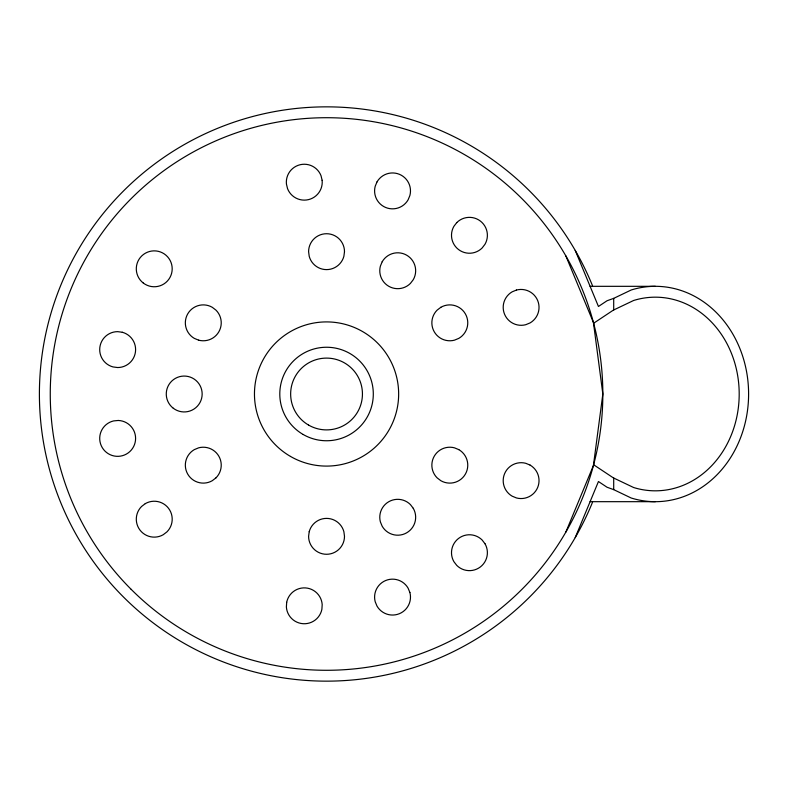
<?xml version="1.0" encoding="UTF-8"?>
<svg xmlns="http://www.w3.org/2000/svg" width="788" height="788" viewBox="0 0 788 788"><rect width="100%" height="100%" fill="white"/><g stroke="black" fill="none" stroke-linecap="round" stroke-linejoin="round"><path stroke-width="1.18" d="M565.823 532.146L593.423 465.511L602.84 394L593.423 322.489L565.823 255.854M575.23 537.574L598.447 481.527L607.055 487.25L613.704 489.634L631.208 498.016A107.68 93.25 -90 0 0 748.6 394A107.68 93.25 -90 0 0 631.208 289.984L613.704 298.366L607.055 300.75L598.447 306.473L575.23 250.426M593.531 323.307L613.33 310.147L633.641 300.474A96.816 83.853 -90 0 1 739.193 394A96.816 83.853 -90 0 1 633.641 487.526L613.33 477.853L593.531 464.693M590.094 286.32L655.35 286.32M590.094 501.68L655.35 501.68M613.704 298.366L613.704 310.019M613.704 477.981L613.704 489.634M592.546 502.163A287.147 287.147 0 0 1 152.232 622.185A287.147 287.147 0 0 1 152.232 165.815A287.147 287.147 0 0 1 592.546 285.837M286.684 602.327L286.379 607.006A17.947 17.947 0 0 0 321.888 609.301L322.194 604.623A17.947 17.947 0 0 0 286.684 602.327M344.494 251.667L343.883 256.307A17.947 17.947 0 0 1 309.211 256.307L308.601 251.667A17.947 17.947 0 0 1 326.547 233.721A17.947 17.947 0 0 1 344.494 251.667M309.211 531.693L308.601 536.332A17.947 17.947 0 0 0 326.547 554.279A17.947 17.947 0 0 0 344.494 536.332L343.883 531.693A17.947 17.947 0 0 0 309.211 531.693M376.999 181.92L375.206 186.244A17.947 17.947 0 0 0 408.086 199.866L409.878 195.532A17.947 17.947 0 0 0 376.999 181.92M382.18 261.764L380.387 266.088A17.947 17.947 0 0 0 410.41 283.424L413.257 279.71A17.947 17.947 0 0 0 406.687 255.194A17.947 17.947 0 0 0 382.18 261.764M456.764 222.6L453.908 226.314A17.947 17.947 0 0 0 482.138 247.984L484.994 244.26A17.947 17.947 0 0 0 456.764 222.6M145.278 503.64L141.554 506.497A17.947 17.947 0 0 0 163.224 534.727L166.938 531.88A17.947 17.947 0 0 0 145.278 503.64M215.971 477.863L212.258 480.71A17.947 17.947 0 0 1 187.741 474.14A17.947 17.947 0 0 1 194.311 449.623L198.635 447.83A17.947 17.947 0 0 1 215.971 477.863M440.847 307.29L437.123 310.137A17.947 17.947 0 0 0 454.459 340.17L458.793 338.377A17.947 17.947 0 0 0 465.363 313.86A17.947 17.947 0 0 0 440.847 307.29M516.475 290.043L512.141 291.836A17.947 17.947 0 0 0 525.763 324.705L530.088 322.913A17.947 17.947 0 0 0 516.475 290.043M118.269 420.467L113.61 420.92A17.947 17.947 0 0 0 103.514 449.456A17.947 17.947 0 0 0 133.645 446.54A17.947 17.947 0 0 0 118.269 420.467M122.298 332.26L117.648 331.649A17.947 17.947 0 0 0 113.009 366.932L117.648 367.543A17.947 17.947 0 0 0 122.298 332.26M530.088 465.087L525.763 463.295A17.947 17.947 0 0 0 512.141 496.164L516.475 497.957A17.947 17.947 0 0 0 530.088 465.087M198.635 340.17L194.311 338.377A17.947 17.947 0 0 1 187.741 313.86A17.947 17.947 0 0 1 212.258 307.29L215.971 310.137A17.947 17.947 0 0 1 198.635 340.17M458.793 449.623L454.459 447.83A17.947 17.947 0 0 0 437.123 477.863L440.847 480.71A17.947 17.947 0 0 0 465.363 474.14A17.947 17.947 0 0 0 458.793 449.623M484.994 543.74L482.138 540.016A17.947 17.947 0 0 0 453.908 561.686L456.764 565.4A17.947 17.947 0 0 0 484.994 543.74M413.257 508.29L410.41 504.576A17.947 17.947 0 0 0 380.387 521.912L382.18 526.236A17.947 17.947 0 0 0 406.687 532.806A17.947 17.947 0 0 0 413.257 508.29M409.878 592.468L408.086 588.134A17.947 17.947 0 0 0 375.206 601.756L376.999 606.08A17.947 17.947 0 0 0 409.878 592.468M322.134 180.314L321.041 175.754A17.947 17.947 0 0 0 286.438 184.067L287.531 188.618A17.947 17.947 0 0 0 322.134 180.314M290.506 456.439A72.102 72.102 0 0 0 398.649 394A72.102 72.102 0 0 0 290.506 331.561A72.102 72.102 0 0 0 290.506 456.439M173.291 408.243A17.947 17.947 0 0 0 202.004 396.344A17.947 17.947 0 0 0 177.349 377.422A17.947 17.947 0 0 0 173.291 408.243M143.317 283.05A17.947 17.947 0 0 0 172.04 271.161A17.947 17.947 0 0 0 147.376 252.229A17.947 17.947 0 0 0 143.317 283.05M131.182 589.365A276.293 276.293 0 0 0 593.423 465.511A276.293 276.293 0 0 0 255.036 127.124A276.293 276.293 0 0 0 131.182 589.365M308.601 425.087A35.893 35.893 0 0 0 362.441 394A35.893 35.893 0 0 0 308.601 362.913A35.893 35.893 0 0 0 308.601 425.087M303.173 434.493A46.758 46.758 0 0 0 373.305 394A46.758 46.758 0 0 0 303.173 353.507A46.758 46.758 0 0 0 303.173 434.493"/></g></svg>
